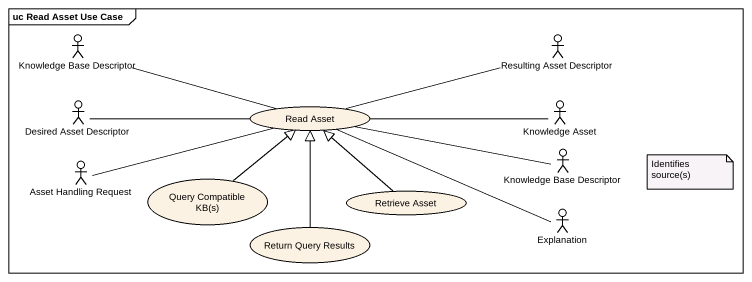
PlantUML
@startuml
mainframe uc Read Asset Use Case
actor "Knowledge Base Descriptor" as Knowledge_Base_Descriptor
actor "Resulting Asset Descriptor" as Resulting_Asset_Descriptor
actor "Desired Asset Descriptor" as Desired_Asset_Descriptor
usecase "Read Asset" as Read_Asset
actor "Knowledge Asset" as Knowledge_Asset
actor "Asset Handling Request" as Asset_Handling_Request
actor "Knowledge Base Descriptor" as Knowledge_Base_Descriptor_2
usecase "Query Compatible KB(s)" as Query_Compatible_KB_s
usecase "Retrieve Asset" as Retrieve_Asset
actor Explanation
usecase "Return Query Results" as Return_Query_Results
Knowledge_Base_Descriptor -right- Read_Asset
Desired_Asset_Descriptor -right- Read_Asset
Read_Asset -right- Resulting_Asset_Descriptor
Read_Asset -right- Knowledge_Asset
Read_Asset -right- Knowledge_Base_Descriptor_2
Read_Asset -right- Explanation
Asset_Handling_Request -right- Read_Asset
Query_Compatible_KB_s -up-|> Read_Asset
Retrieve_Asset -up-|> Read_Asset
Return_Query_Results -up-|> Read_Asset
note as N1
  Identifies source(s)
end note
@enduml
